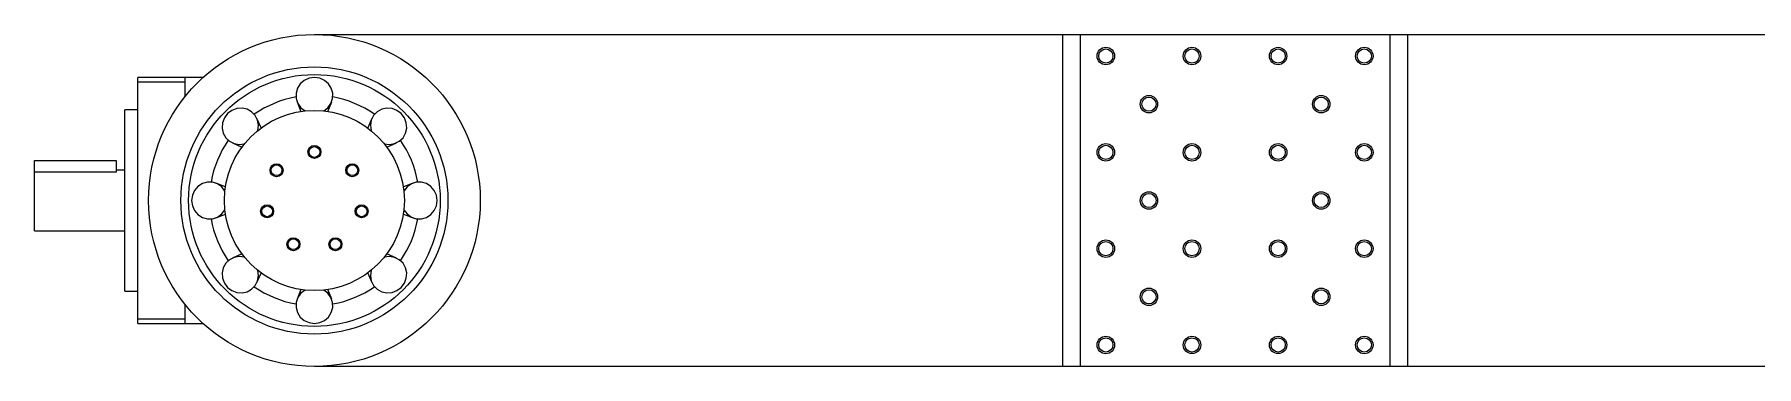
# Model space of a CAD drawing. Header units: millimetres. Extents: x -898 to -44, y -703 to 190.
# Drawn here: x -897.5 to -497.7, y 99.4 to 176.4 of the extents above; entities that cross this region are included whole.
import ezdxf

# ---------------------------------------------------------------- set-up
doc = ezdxf.new("R2010")
doc.units = ezdxf.units.MM

msp = doc.modelspace()

# ---------------------------------------------------------------- linework, layer by layer
at = {"color": 7, "linetype": 'Continuous', "lineweight": 25}
for p, q in [((-832.55, 176.38), (-364.3, 176.38)), ((-658.8, 99.38), (-658.8, 176.38)), ((-654.8, 176.38), (-654.8, 99.38)), ((-582.8, 99.38), (-582.8, 176.38)), ((-578.8, 176.38), (-578.8, 99.38)), ((-858.43, 166.38), (-873.55, 166.38)), ((-873.55, 109.38), (-873.55, 166.38)), ((-873.55, 165.38), (-862.55, 165.38)), ((-862.55, 162.01), (-862.55, 166.38)), ((-836.56, 160.78), (-835.69, 158.52)), ((-829.41, 158.52), (-828.54, 160.78)), ((-873.55, 158.88), (-876.55, 158.88)), ((-876.55, 116.88), (-876.55, 158.88)), ((-844.93, 154.7), (-845.91, 156.91)), ((-819.19, 156.91), (-820.17, 154.7)), ((-851.58, 151.24), (-849.37, 150.25)), ((-815.73, 150.25), (-813.52, 151.24)), ((-897.55, 130.88), (-897.55, 147.18)), ((-897.55, 147.18), (-878.55, 147.18)), ((-878.55, 144.42), (-897.55, 144.42)), ((-878.55, 147.18), (-878.55, 144.42)), ((-876.55, 144.88), (-878.55, 144.88)), ((-853.19, 141.02), (-855.45, 141.89)), ((-809.65, 141.89), (-811.9, 141.02)), ((-855.45, 133.87), (-853.19, 134.74)), ((-811.9, 134.74), (-809.65, 133.87)), ((-897.55, 130.88), (-876.55, 130.88)), ((-849.37, 125.5), (-851.58, 124.52)), ((-813.52, 124.52), (-815.73, 125.5)), ((-845.91, 118.85), (-844.93, 121.06)), ((-820.17, 121.06), (-819.19, 118.85)), ((-876.55, 116.88), (-873.55, 116.88)), ((-835.69, 117.23), (-836.56, 114.98)), ((-828.54, 114.98), (-829.41, 117.23)), ((-862.55, 109.38), (-862.55, 113.75)), ((-862.55, 110.38), (-873.55, 110.38)), ((-873.55, 109.38), (-858.43, 109.38)), ((-364.3, 99.38), (-832.55, 99.38))]:
    msp.add_line(p, q, dxfattribs=at)
at = {"color": 7, "linetype": 'Continuous', "lineweight": 25, "flags": 128}
for points in [[(-830.39, 158.65), (-829.42, 159.4), (-828.71, 160.39), (-828.33, 161.53), (-828.3, 162.73), (-828.62, 163.89), (-829.28, 164.91), (-830.2, 165.7), (-831.32, 166.21), (-832.55, 166.38), (-833.77, 166.21), (-834.9, 165.7), (-835.82, 164.91), (-836.47, 163.89), (-836.8, 162.73), (-836.77, 161.53), (-836.38, 160.39), (-835.68, 159.4), (-834.71, 158.65)], [(-845.71, 154.09), (-845.55, 155.31), (-845.75, 156.5), (-846.29, 157.58), (-847.12, 158.45), (-848.16, 159.04), (-849.35, 159.3), (-850.56, 159.21), (-851.72, 158.78), (-852.71, 158.03), (-853.45, 157.05), (-853.88, 155.89), (-853.98, 154.68), (-853.72, 153.49), (-853.12, 152.44), (-852.25, 151.62), (-851.18, 151.08), (-849.98, 150.88), (-848.76, 151.03)], [(-816.33, 151.03), (-815.12, 150.88), (-813.92, 151.08), (-812.84, 151.62), (-811.97, 152.44), (-811.38, 153.49), (-811.12, 154.68), (-811.21, 155.89), (-811.65, 157.05), (-812.39, 158.03), (-813.38, 158.78), (-814.53, 159.21), (-815.75, 159.3), (-816.93, 159.04), (-817.98, 158.45), (-818.81, 157.58), (-819.34, 156.5), (-819.54, 155.31), (-819.39, 154.09)], [(-853.32, 140.04), (-854.07, 141.01), (-855.06, 141.71), (-856.2, 142.1), (-857.4, 142.13), (-858.56, 141.8), (-859.58, 141.15), (-860.37, 140.22), (-860.88, 139.1), (-861.05, 137.88), (-860.88, 136.65), (-860.37, 135.53), (-859.58, 134.6), (-858.56, 133.95), (-857.4, 133.63), (-856.2, 133.66), (-855.06, 134.04), (-854.07, 134.75), (-853.32, 135.71)], [(-811.78, 135.71), (-811.03, 134.75), (-810.04, 134.04), (-808.9, 133.66), (-807.7, 133.63), (-806.54, 133.95), (-805.52, 134.6), (-804.72, 135.53), (-804.22, 136.65), (-804.04, 137.88), (-804.22, 139.1), (-804.72, 140.22), (-805.52, 141.15), (-806.54, 141.8), (-807.7, 142.13), (-808.9, 142.1), (-810.04, 141.71), (-811.03, 141.01), (-811.78, 140.04)], [(-848.76, 124.72), (-849.98, 124.87), (-851.18, 124.67), (-852.25, 124.14), (-853.12, 123.31), (-853.72, 122.26), (-853.98, 121.08), (-853.88, 119.86), (-853.45, 118.71), (-852.71, 117.72), (-851.72, 116.98), (-850.56, 116.54), (-849.35, 116.45), (-848.16, 116.71), (-847.12, 117.3), (-846.29, 118.17), (-845.75, 119.25), (-845.55, 120.45), (-845.71, 121.66)], [(-819.39, 121.66), (-819.54, 120.45), (-819.34, 119.25), (-818.81, 118.17), (-817.98, 117.3), (-816.93, 116.71), (-815.75, 116.45), (-814.53, 116.54), (-813.38, 116.98), (-812.39, 117.72), (-811.65, 118.71), (-811.21, 119.86), (-811.12, 121.08), (-811.38, 122.26), (-811.97, 123.31), (-812.84, 124.14), (-813.92, 124.67), (-815.12, 124.87), (-816.33, 124.72)], [(-834.71, 117.11), (-835.68, 116.36), (-836.38, 115.37), (-836.77, 114.23), (-836.8, 113.03), (-836.47, 111.87), (-835.82, 110.85), (-834.9, 110.05), (-833.77, 109.55), (-832.55, 109.37), (-831.32, 109.55), (-830.2, 110.05), (-829.28, 110.85), (-828.62, 111.87), (-828.3, 113.03), (-828.33, 114.23), (-828.71, 115.37), (-829.42, 116.36), (-830.39, 117.11)]]:
    msp.add_lwpolyline(points, dxfattribs=at)
at = {"color": 7, "linetype": 'Continuous', "lineweight": 25}
for centre, radius in [((-832.55, 137.88), 38.5), ((-648.8, 171.38), 2.03), ((-648.8, 171.38), 1.65), ((-628.8, 171.38), 2.03), ((-628.8, 171.38), 1.65), ((-608.8, 171.38), 2.02), ((-608.8, 171.38), 1.65), ((-588.8, 171.38), 2.03), ((-588.8, 171.38), 1.65), ((-832.55, 137.88), 30.99), ((-832.55, 137.88), 29.21), ((-638.8, 160.21), 2.02), ((-638.8, 160.21), 1.65), ((-598.8, 160.21), 2.02), ((-598.8, 160.21), 1.65), ((-832.55, 137.88), 20.88), ((-832.55, 149.13), 1.51), ((-832.55, 149.13), 1.25), ((-648.8, 149.04), 2.03), ((-648.8, 149.04), 1.65), ((-628.8, 149.04), 2.03), ((-628.8, 149.04), 1.65), ((-608.8, 149.04), 2.03), ((-608.8, 149.04), 1.65), ((-588.8, 149.04), 2.03), ((-588.8, 149.04), 1.65), ((-841.34, 144.89), 1.51), ((-841.34, 144.89), 1.25), ((-823.75, 144.89), 1.51), ((-823.75, 144.89), 1.25), ((-843.52, 135.37), 1.51), ((-843.52, 135.37), 1.25), ((-821.58, 135.37), 1.51), ((-821.58, 135.37), 1.25), ((-638.8, 137.88), 2.03), ((-638.8, 137.88), 1.65), ((-598.8, 137.88), 2.02), ((-598.8, 137.88), 1.65), ((-837.43, 127.74), 1.51), ((-837.43, 127.74), 1.25), ((-827.67, 127.74), 1.51), ((-827.67, 127.74), 1.25), ((-648.8, 126.71), 2.03), ((-648.8, 126.71), 1.65), ((-628.8, 126.71), 2.03), ((-628.8, 126.71), 1.65), ((-608.8, 126.71), 2.02), ((-608.8, 126.71), 1.65), ((-588.8, 126.71), 2.03), ((-588.8, 126.71), 1.65), ((-638.8, 115.54), 2.03), ((-638.8, 115.54), 1.65), ((-598.8, 115.54), 2.02), ((-598.8, 115.54), 1.65), ((-648.8, 104.38), 2.03), ((-648.8, 104.38), 1.65), ((-628.8, 104.38), 2.02), ((-628.8, 104.38), 1.65), ((-608.8, 104.38), 2.02), ((-608.8, 104.38), 1.65), ((-588.8, 104.38), 2.03), ((-588.8, 104.38), 1.65)]:
    msp.add_circle(centre, radius, dxfattribs=at)
for start, end in [(100.0757, 124.9243), (100.0757, 124.9243), (55.0757, 79.9243), (55.0757, 79.9243), (145.0757, 169.9243), (145.0757, 169.9243), (10.0757, 34.9243), (10.0757, 34.9243), (190.0757, 214.9243), (190.0757, 214.9243), (325.0757, 349.9243), (325.0757, 349.9243), (235.0757, 259.9243), (235.0757, 259.9243), (280.0757, 304.9243), (280.0757, 304.9243)]:
    msp.add_arc((-832.55, 137.88), 24.38, start, end, dxfattribs=at)

doc.saveas('drawing.dxf')
